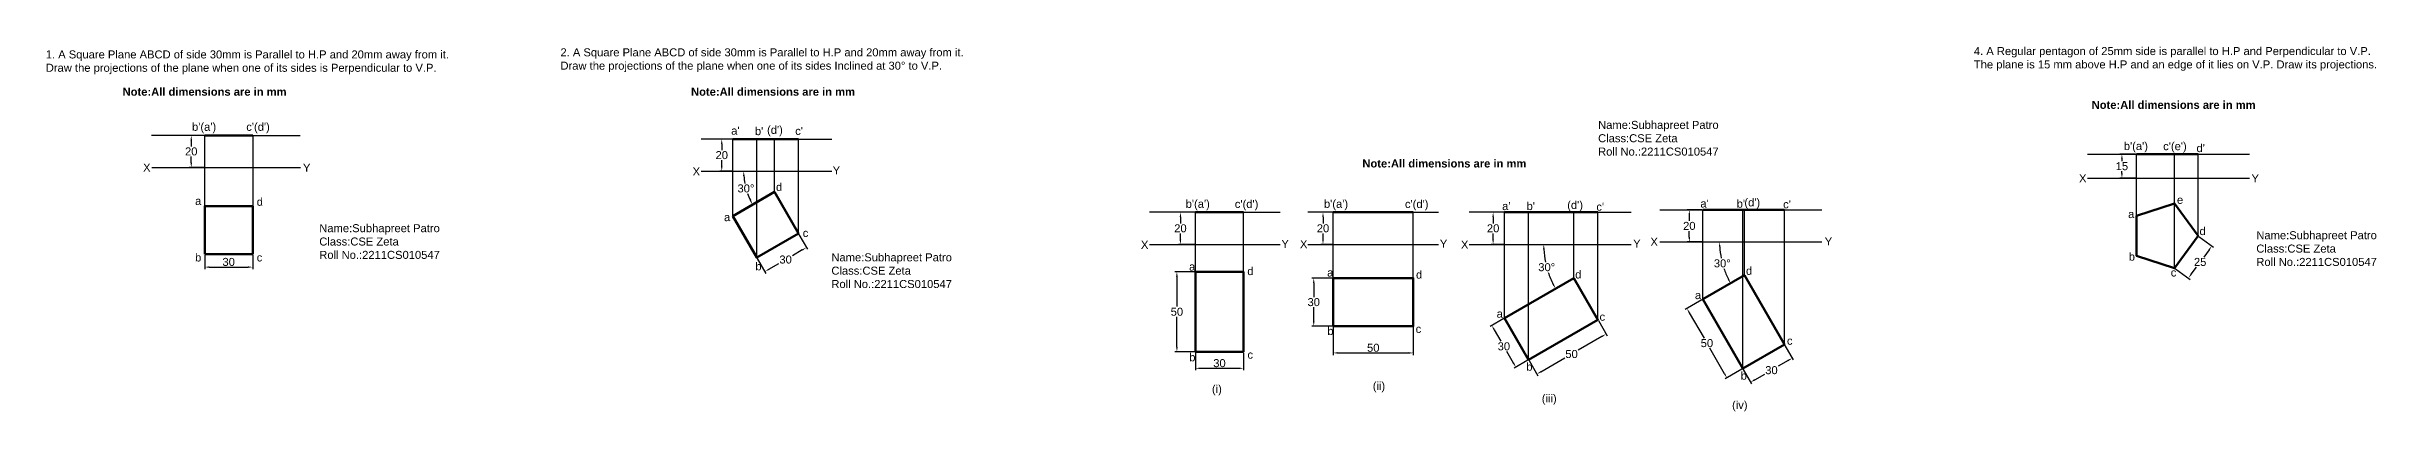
# Model space of a CAD drawing. Header units: millimetres. Extents: x 20 to 5851, y 4 to 239.
# Drawn here: x 20 to 1476, y 11 to 239 of the extents above; entities that cross this region are included whole.
import ezdxf

# ---------------------------------------------------------------- set-up
doc = ezdxf.new("R2010")
doc.units = ezdxf.units.MM
doc.header["$PDMODE"] = 35
doc.header["$PDSIZE"] = 5
doc.styles.get("Standard").update_dxf_attribs({"font": 'arial.ttf'})
doc.dimstyles.new('ISO-25', dxfattribs={"dimtxt": 5, "dimasz": 3, "dimexe": 1.25, "dimexo": 0.625, "dimtad": 1, "dimtih": 1, "dimtoh": 1, "dimdec": 0, "dimtxsty": 'Standard', "dimcen": 2.5, "dimadec": 0, "dimazin": 0, "dimtfac": 1, "dimtdec": 0, "dimtmove": 0, "dimatfit": 3, "dimfxl": 1, "dimarcsym": 0})

# ---------------------------------------------------------------- blocks, each defined once
blk = doc.blocks.new('*D1')
at = {"color": 0, "lineweight": -2, "transparency": 16777216}
for p, q in [((117.9, 183.2), (108.9, 183.2)), ((110.1, 180.2), (110.1, 176.4)), ((117.9, 163.2), (108.9, 163.2)), ((110.1, 166.2), (110.1, 170))]:
    blk.add_line(p, q, dxfattribs=at)
at = {"color": 0, "transparency": 16777216}
for points in [[(109.6, 180.2), (110.6, 180.2), (110.1, 183.2)], [(109.6, 166.2), (110.6, 166.2), (110.1, 163.2)]]:
    blk.add_solid(points, dxfattribs=at)
at = {"layer": 'Defpoints', "color": 0, "transparency": 16777216}
for p in [(118.5, 183.2), (110.1, 163.2), (118.5, 163.2)]:
    blk.add_point(p, dxfattribs=at)
at = {"color": 0, "transparency": 16777216, "insert": (110.1, 173.2), "char_height": 5, "attachment_point": 5}
blk.add_mtext('20', dxfattribs=at)
blk = doc.blocks.new('*D2')
at = {"color": 0, "lineweight": -2, "transparency": 16777216}
for p, q in [((118.5, 108.4), (118.5, 99.8)), ((148.5, 108.4), (148.5, 99.8)), ((121.5, 101), (145.5, 101))]:
    blk.add_line(p, q, dxfattribs=at)
at = {"color": 0, "transparency": 16777216}
for points in [[(121.5, 101.5), (121.5, 100.5), (118.5, 101)], [(145.5, 101.5), (145.5, 100.5), (148.5, 101)]]:
    blk.add_solid(points, dxfattribs=at)
at = {"layer": 'Defpoints', "color": 0, "transparency": 16777216}
for p in [(118.5, 109.1), (148.5, 109.1), (148.5, 101)]:
    blk.add_point(p, dxfattribs=at)
at = {"color": 0, "transparency": 16777216, "insert": (133.5, 104.2), "char_height": 5, "attachment_point": 5}
blk.add_mtext('30', dxfattribs=at)
blk = doc.blocks.new('*D3')
at = {"color": 0, "lineweight": -2, "transparency": 16777216}
for p, q in [((447.9, 180.9), (440.4, 180.9)), ((441.6, 177.9), (441.6, 174.1)), ((447.9, 160.9), (440.4, 160.9)), ((441.6, 163.9), (441.6, 167.7))]:
    blk.add_line(p, q, dxfattribs=at)
at = {"color": 0, "transparency": 16777216}
for points in [[(441.1, 177.9), (442.1, 177.9), (441.6, 180.9)], [(441.1, 163.9), (442.1, 163.9), (441.6, 160.9)]]:
    blk.add_solid(points, dxfattribs=at)
at = {"layer": 'Defpoints', "color": 0, "transparency": 16777216}
for p in [(448.5, 180.9), (441.6, 160.9), (448.5, 160.9)]:
    blk.add_point(p, dxfattribs=at)
at = {"color": 0, "transparency": 16777216, "insert": (441.6, 170.9), "char_height": 5, "attachment_point": 5}
blk.add_mtext('20', dxfattribs=at)
blk = doc.blocks.new('*D4')
at = {"color": 0, "lineweight": -2, "transparency": 16777216}
for p, q in [((489.8, 121.4), (495.1, 112.1)), ((463.8, 106.4), (469.1, 97.1)), ((471.1, 99.7), (477.3, 103.3)), ((491.9, 111.7), (485.7, 108.1))]:
    blk.add_line(p, q, dxfattribs=at)
at = {"color": 0, "transparency": 16777216}
for points in [[(491.7, 112.1), (492.2, 111.3), (494.5, 113.2)], [(470.9, 100.1), (471.4, 99.3), (468.5, 98.2)]]:
    blk.add_solid(points, dxfattribs=at)
at = {"layer": 'Defpoints', "color": 0, "transparency": 16777216}
for p in [(489.5, 121.9), (463.5, 106.9), (494.5, 113.2)]:
    blk.add_point(p, dxfattribs=at)
at = {"color": 0, "transparency": 16777216, "insert": (481.5, 105.7), "char_height": 5, "attachment_point": 5}
blk.add_mtext('30', dxfattribs=at)
blk = doc.blocks.new('*D5')
at = {"color": 0, "lineweight": -2, "transparency": 16777216}
for start, end in [(184.1197, 190.5229), (199.5731, 205.8803)]:
    blk.add_arc((497, 160.9), 41.7, start, end, dxfattribs=at)
at = {"color": 0, "transparency": 16777216}
for points in [[(454.9, 157.9), (455.9, 157.9), (455.3, 160.9)], [(459.9, 142.9), (459, 142.5), (460.9, 140)]]:
    blk.add_solid(points, dxfattribs=at)
at = {"layer": 'Defpoints', "color": 0, "transparency": 16777216}
for p in [(428.7, 160.9), (510.3, 160.9), (455.9, 153.7), (474.5, 147.9), (448.5, 132.9)]:
    blk.add_point(p, dxfattribs=at)
at = {"color": 0, "transparency": 16777216, "insert": (456.7, 150.1), "char_height": 5, "attachment_point": 5}
blk.add_mtext('30°', dxfattribs=at)
blk = doc.blocks.new('*D6')
at = {"color": 0, "lineweight": -2, "transparency": 16777216}
for p, q in [((737, 135.2), (726.9, 135.2)), ((728.2, 132.2), (728.2, 128.3)), ((728.2, 118.2), (728.2, 122)), ((737, 115.2), (726.9, 115.2))]:
    blk.add_line(p, q, dxfattribs=at)
at = {"color": 0, "transparency": 16777216}
for points in [[(727.7, 132.2), (728.7, 132.2), (728.2, 135.2)], [(727.7, 118.2), (728.7, 118.2), (728.2, 115.2)]]:
    blk.add_solid(points, dxfattribs=at)
at = {"layer": 'Defpoints', "color": 0, "transparency": 16777216}
for p in [(737.6, 135.2), (728.2, 115.2), (737.6, 115.2)]:
    blk.add_point(p, dxfattribs=at)
at = {"color": 0, "transparency": 16777216, "insert": (728.2, 125.2), "char_height": 5, "attachment_point": 5}
blk.add_mtext('20', dxfattribs=at)
blk = doc.blocks.new('*D7')
at = {"color": 0, "lineweight": -2, "transparency": 16777216}
for p, q in [((737.6, 47.5), (737.6, 36.6)), ((767.6, 47.5), (767.6, 36.6)), ((740.6, 37.8), (764.6, 37.8))]:
    blk.add_line(p, q, dxfattribs=at)
at = {"color": 0, "transparency": 16777216}
for points in [[(740.6, 38.3), (740.6, 37.3), (737.6, 37.8)], [(764.6, 38.3), (764.6, 37.3), (767.6, 37.8)]]:
    blk.add_solid(points, dxfattribs=at)
at = {"layer": 'Defpoints', "color": 0, "transparency": 16777216}
for p in [(737.6, 48.1), (767.6, 48.1), (767.6, 37.8)]:
    blk.add_point(p, dxfattribs=at)
at = {"color": 0, "transparency": 16777216, "insert": (752.6, 41), "char_height": 5, "attachment_point": 5}
blk.add_mtext('30', dxfattribs=at)
blk = doc.blocks.new('*D8')
at = {"color": 0, "lineweight": -2, "transparency": 16777216}
for p, q in [((737, 98.1), (724.8, 98.1)), ((726, 95.1), (726, 76.3)), ((726, 51.1), (726, 69.9)), ((737, 48.1), (724.8, 48.1))]:
    blk.add_line(p, q, dxfattribs=at)
at = {"color": 0, "transparency": 16777216}
for points in [[(725.5, 95.1), (726.5, 95.1), (726, 98.1)], [(725.5, 51.1), (726.5, 51.1), (726, 48.1)]]:
    blk.add_solid(points, dxfattribs=at)
at = {"layer": 'Defpoints', "color": 0, "transparency": 16777216}
for p in [(737.6, 98.1), (726, 48.1), (737.6, 48.1)]:
    blk.add_point(p, dxfattribs=at)
at = {"color": 0, "transparency": 16777216, "insert": (726, 73.1), "char_height": 5, "attachment_point": 5}
blk.add_mtext('50', dxfattribs=at)
blk = doc.blocks.new('*D9')
at = {"color": 0, "lineweight": -2, "transparency": 16777216}
for p, q in [((823.1, 135.2), (816, 135.2)), ((817.3, 132.2), (817.3, 128.3)), ((817.3, 118.2), (817.3, 122)), ((823.1, 115.2), (816, 115.2))]:
    blk.add_line(p, q, dxfattribs=at)
at = {"color": 0, "transparency": 16777216}
for points in [[(816.8, 132.2), (817.8, 132.2), (817.3, 135.2)], [(816.8, 118.2), (817.8, 118.2), (817.3, 115.2)]]:
    blk.add_solid(points, dxfattribs=at)
at = {"layer": 'Defpoints', "color": 0, "transparency": 16777216}
for p in [(823.7, 135.2), (817.3, 115.2), (823.7, 115.2)]:
    blk.add_point(p, dxfattribs=at)
at = {"color": 0, "transparency": 16777216, "insert": (817.3, 125.2), "char_height": 5, "attachment_point": 5}
blk.add_mtext('20', dxfattribs=at)
blk = doc.blocks.new('*D10')
at = {"color": 0, "lineweight": -2, "transparency": 16777216}
for p, q in [((823.7, 63.5), (823.7, 46.1)), ((873.7, 63.5), (873.7, 46.1)), ((826.7, 47.4), (870.7, 47.4))]:
    blk.add_line(p, q, dxfattribs=at)
at = {"color": 0, "transparency": 16777216}
for points in [[(826.7, 47.9), (826.7, 46.9), (823.7, 47.4)], [(870.7, 47.9), (870.7, 46.9), (873.7, 47.4)]]:
    blk.add_solid(points, dxfattribs=at)
at = {"layer": 'Defpoints', "color": 0, "transparency": 16777216}
for p in [(823.7, 64.1), (873.7, 64.1), (873.7, 47.4)]:
    blk.add_point(p, dxfattribs=at)
at = {"color": 0, "transparency": 16777216, "insert": (848.7, 50.6), "char_height": 5, "attachment_point": 5}
blk.add_mtext('50', dxfattribs=at)
blk = doc.blocks.new('*D11')
at = {"color": 0, "lineweight": -2, "transparency": 16777216}
for p, q in [((823.1, 94.1), (810.3, 94.1)), ((811.5, 91.1), (811.5, 82.3)), ((811.5, 67.1), (811.5, 76)), ((823.1, 64.1), (810.3, 64.1))]:
    blk.add_line(p, q, dxfattribs=at)
at = {"color": 0, "transparency": 16777216}
for points in [[(811, 91.1), (812, 91.1), (811.5, 94.1)], [(811, 67.1), (812, 67.1), (811.5, 64.1)]]:
    blk.add_solid(points, dxfattribs=at)
at = {"layer": 'Defpoints', "color": 0, "transparency": 16777216}
for p in [(823.7, 94.1), (811.5, 64.1), (823.7, 64.1)]:
    blk.add_point(p, dxfattribs=at)
at = {"color": 0, "transparency": 16777216, "insert": (811.5, 79.1), "char_height": 5, "attachment_point": 5}
blk.add_mtext('30', dxfattribs=at)
blk = doc.blocks.new('*D12')
at = {"color": 0, "lineweight": -2, "transparency": 16777216}
for p, q in [((989.4, 67.6), (994.9, 58.1)), ((953.5, 35.7), (968.4, 44.3)), ((991.6, 57.7), (976.8, 49.1)), ((946.1, 42.6), (951.6, 33.1))]:
    blk.add_line(p, q, dxfattribs=at)
at = {"color": 0, "transparency": 16777216}
for points in [[(991.4, 58.1), (991.9, 57.3), (994.2, 59.2)], [(953.3, 36.1), (953.8, 35.3), (950.9, 34.2)]]:
    blk.add_solid(points, dxfattribs=at)
at = {"layer": 'Defpoints', "color": 0, "transparency": 16777216}
for p in [(989.1, 68.1), (994.2, 59.2), (945.8, 43.1)]:
    blk.add_point(p, dxfattribs=at)
at = {"color": 0, "transparency": 16777216, "insert": (972.6, 46.7), "char_height": 5, "attachment_point": 5}
blk.add_mtext('50', dxfattribs=at)
blk = doc.blocks.new('*D13')
at = {"color": 0, "lineweight": -2, "transparency": 16777216}
for p, q in [((930.2, 68.8), (921.7, 63.9)), ((924.3, 61.9), (928.4, 54.7)), ((936.3, 41.1), (932.1, 48.3)), ((945.2, 42.8), (936.7, 37.9))]:
    blk.add_line(p, q, dxfattribs=at)
at = {"color": 0, "transparency": 16777216}
for points in [[(924.7, 62.2), (923.8, 61.7), (922.8, 64.5)], [(936.7, 41.4), (935.8, 40.9), (937.8, 38.5)]]:
    blk.add_solid(points, dxfattribs=at)
at = {"layer": 'Defpoints', "color": 0, "transparency": 16777216}
for p in [(922.8, 64.5), (930.8, 69.1), (945.8, 43.1)]:
    blk.add_point(p, dxfattribs=at)
at = {"color": 0, "transparency": 16777216, "insert": (930.3, 51.5), "char_height": 5, "attachment_point": 5}
blk.add_mtext('30', dxfattribs=at)
blk = doc.blocks.new('*D14')
at = {"color": 0, "lineweight": -2, "transparency": 16777216}
for p, q in [((930.1, 135.2), (922.3, 135.2)), ((923.6, 132.2), (923.6, 128.3)), ((923.6, 118.2), (923.6, 122)), ((930.1, 115.2), (922.3, 115.2))]:
    blk.add_line(p, q, dxfattribs=at)
at = {"color": 0, "transparency": 16777216}
for points in [[(923.1, 132.2), (924.1, 132.2), (923.6, 135.2)], [(923.1, 118.2), (924.1, 118.2), (923.6, 115.2)]]:
    blk.add_solid(points, dxfattribs=at)
at = {"layer": 'Defpoints', "color": 0, "transparency": 16777216}
for p in [(930.8, 135.2), (923.6, 115.2), (930.8, 115.2)]:
    blk.add_point(p, dxfattribs=at)
at = {"color": 0, "transparency": 16777216, "insert": (923.6, 125.2), "char_height": 5, "attachment_point": 5}
blk.add_mtext('20', dxfattribs=at)
blk = doc.blocks.new('*D15')
at = {"color": 0, "lineweight": -2, "transparency": 16777216}
for start, end in [(183.1113, 191.6114), (198.4432, 206.8887)]:
    blk.add_arc((1010.5, 115.2), 55.3, start, end, dxfattribs=at)
at = {"color": 0, "transparency": 16777216}
for points in [[(954.8, 112.1), (955.8, 112.2), (955.2, 115.2)], [(961.6, 90.4), (960.8, 89.9), (962.6, 87.5)]]:
    blk.add_solid(points, dxfattribs=at)
at = {"layer": 'Defpoints', "color": 0, "transparency": 16777216}
for p in [(908.6, 115.2), (956.1, 105.6), (1009.8, 115.2), (974.1, 94.1), (930.8, 69.1)]:
    blk.add_point(p, dxfattribs=at)
at = {"color": 0, "transparency": 16777216, "insert": (957.1, 100.9), "char_height": 5, "attachment_point": 5}
blk.add_mtext('30°', dxfattribs=at)
blk = doc.blocks.new('*D16')
at = {"color": 0, "lineweight": -2, "transparency": 16777216}
for start, end in [(183.3311, 191.3738), (198.6889, 206.6689)]:
    blk.add_arc((1116.7, 116.7), 51.6, start, end, dxfattribs=at)
at = {"color": 0, "transparency": 16777216}
for points in [[(1064.7, 113.7), (1065.7, 113.7), (1065.1, 116.7)], [(1071, 93.8), (1070.1, 93.3), (1072, 90.9)]]:
    blk.add_solid(points, dxfattribs=at)
at = {"layer": 'Defpoints', "color": 0, "transparency": 16777216}
for p in [(1027.8, 116.7), (1129.1, 116.7), (1065.9, 107.7), (1080.6, 95.9), (1054.6, 80.9)]:
    blk.add_point(p, dxfattribs=at)
at = {"color": 0, "transparency": 16777216, "insert": (1066.8, 103.3), "char_height": 5, "attachment_point": 5}
blk.add_mtext('30°', dxfattribs=at)
blk = doc.blocks.new('*D17')
at = {"color": 0, "lineweight": -2, "transparency": 16777216}
for p, q in [((1054.1, 80.6), (1043.6, 74.5)), ((1046.2, 72.5), (1055.4, 56.7)), ((1068.2, 34.4), (1059, 50.3)), ((1079.1, 37.3), (1068.6, 31.2))]:
    blk.add_line(p, q, dxfattribs=at)
at = {"color": 0, "transparency": 16777216}
for points in [[(1046.6, 72.8), (1045.8, 72.3), (1044.7, 75.1)], [(1068.6, 34.7), (1067.8, 34.2), (1069.7, 31.8)]]:
    blk.add_solid(points, dxfattribs=at)
at = {"layer": 'Defpoints', "color": 0, "transparency": 16777216}
for p in [(1054.6, 80.9), (1069.7, 31.8), (1079.6, 37.6)]:
    blk.add_point(p, dxfattribs=at)
at = {"color": 0, "transparency": 16777216, "insert": (1057.2, 53.5), "char_height": 5, "attachment_point": 5}
blk.add_mtext('50', dxfattribs=at)
blk = doc.blocks.new('*D18')
at = {"color": 0, "lineweight": -2, "transparency": 16777216}
for p, q in [((1105.9, 52), (1111.1, 43.1)), ((1079.9, 37), (1085.1, 28.1)), ((1087.1, 30.6), (1093.3, 34.2)), ((1107.9, 42.6), (1101.7, 39.1))]:
    blk.add_line(p, q, dxfattribs=at)
at = {"color": 0, "transparency": 16777216}
for points in [[(1107.6, 43.1), (1108.1, 42.2), (1110.5, 44.1)], [(1086.8, 31.1), (1087.3, 30.2), (1084.5, 29.1)]]:
    blk.add_solid(points, dxfattribs=at)
at = {"layer": 'Defpoints', "color": 0, "transparency": 16777216}
for p in [(1105.6, 52.6), (1110.5, 44.1), (1079.6, 37.6)]:
    blk.add_point(p, dxfattribs=at)
at = {"color": 0, "transparency": 16777216, "insert": (1097.5, 36.6), "char_height": 5, "attachment_point": 5}
blk.add_mtext('30', dxfattribs=at)
blk = doc.blocks.new('*D19')
at = {"color": 0, "lineweight": -2, "transparency": 16777216}
for p, q in [((1054, 136.7), (1044.9, 136.7)), ((1046.2, 133.7), (1046.2, 129.9)), ((1054, 116.7), (1044.9, 116.7)), ((1046.2, 119.7), (1046.2, 123.5))]:
    blk.add_line(p, q, dxfattribs=at)
at = {"color": 0, "transparency": 16777216}
for points in [[(1045.7, 133.7), (1046.7, 133.7), (1046.2, 136.7)], [(1045.7, 119.7), (1046.7, 119.7), (1046.2, 116.7)]]:
    blk.add_solid(points, dxfattribs=at)
at = {"layer": 'Defpoints', "color": 0, "transparency": 16777216}
for p in [(1054.6, 136.7), (1046.2, 116.7), (1054.6, 116.7)]:
    blk.add_point(p, dxfattribs=at)
at = {"color": 0, "transparency": 16777216, "insert": (1046.2, 126.7), "char_height": 5, "attachment_point": 5}
blk.add_mtext('20', dxfattribs=at)
blk = doc.blocks.new('*D20')
at = {"color": 0, "lineweight": -2, "transparency": 16777216}
for p, q in [((1325, 171.5), (1315.3, 171.5)), ((1316.5, 168.5), (1316.5, 167.2)), ((1316.5, 159.5), (1316.5, 160.8)), ((1325, 156.5), (1315.3, 156.5))]:
    blk.add_line(p, q, dxfattribs=at)
at = {"color": 0, "transparency": 16777216}
for points in [[(1316, 168.5), (1317, 168.5), (1316.5, 171.5)], [(1316, 159.5), (1317, 159.5), (1316.5, 156.5)]]:
    blk.add_solid(points, dxfattribs=at)
at = {"layer": 'Defpoints', "color": 0, "transparency": 16777216}
for p in [(1316.5, 171.5), (1325.6, 171.5), (1325.6, 156.5)]:
    blk.add_point(p, dxfattribs=at)
at = {"color": 0, "transparency": 16777216, "insert": (1316.5, 164), "char_height": 5, "attachment_point": 5}
blk.add_mtext('15', dxfattribs=at)
blk = doc.blocks.new('*D21')
at = {"color": 0, "lineweight": -2, "transparency": 16777216}
for p, q in [((1364.6, 120.2), (1373.8, 113.5)), ((1371, 111.8), (1367.7, 107.3)), ((1349.9, 100), (1359.1, 93.3)), ((1359.8, 96.5), (1363.1, 101))]:
    blk.add_line(p, q, dxfattribs=at)
at = {"color": 0, "transparency": 16777216}
for points in [[(1370.6, 112.1), (1371.4, 111.5), (1372.7, 114.3)], [(1359.4, 96.8), (1360.2, 96.2), (1358, 94)]]:
    blk.add_solid(points, dxfattribs=at)
at = {"layer": 'Defpoints', "color": 0, "transparency": 16777216}
for p in [(1364.1, 120.6), (1372.7, 114.3), (1349.4, 100.3)]:
    blk.add_point(p, dxfattribs=at)
at = {"color": 0, "transparency": 16777216, "insert": (1365.4, 104.2), "char_height": 5, "attachment_point": 5}
blk.add_mtext('25', dxfattribs=at)

msp = doc.modelspace()

# ---------------------------------------------------------------- linework, layer by layer
for p, q in [((118.5, 183.2), (85.3, 183.2)), ((118.5, 163.2), (118.5, 183.2)), ((148.5, 183.2), (148.5, 139.1)), ((148.5, 183.2), (178.1, 183.2)), ((448.5, 180.9), (428.7, 180.9)), ((448.5, 160.9), (448.5, 180.9)), ((463.5, 160.9), (463.5, 180.9)), ((474.5, 160.9), (474.5, 180.9)), ((489.5, 160.9), (489.5, 180.9)), ((489.5, 180.9), (510.3, 180.9)), ((85.4, 163.2), (178.4, 163.2)), ((118.5, 139.1), (118.5, 163.2)), ((428.7, 160.9), (510.3, 160.9)), ((448.5, 132.9), (448.5, 160.9)), ((463.5, 106.9), (463.5, 160.9)), ((474.5, 147.9), (474.5, 160.9)), ((489.5, 121.9), (489.5, 160.9)), ((1295.1, 171.5), (1396.3, 171.5)), ((1325.6, 156.5), (1325.6, 171.5)), ((1349.4, 156.5), (1349.4, 171.5)), ((1364.1, 156.5), (1364.1, 171.5)), ((1295.1, 156.5), (1396.3, 156.5)), ((1325.6, 133.1), (1325.6, 156.5)), ((1349.4, 140.8), (1349.4, 156.5)), ((1364.1, 120.6), (1364.1, 156.5)), ((737.6, 135.2), (708.9, 135.2)), ((737.6, 115.2), (737.6, 135.2)), ((767.6, 115.2), (767.6, 135.2)), ((767.6, 135.2), (790.6, 135.2)), ((836.6, 135.2), (807.9, 135.2)), ((823.7, 115.2), (823.7, 135.2)), ((866.6, 135.2), (836.6, 135.2)), ((866.6, 135.2), (889.5, 135.2)), ((873.7, 115.2), (873.7, 135.2)), ((930.8, 135.2), (908.6, 135.2)), ((930.8, 115.2), (930.8, 135.2)), ((945.8, 115.2), (945.8, 135.2)), ((974.1, 115.2), (974.1, 135.2)), ((989.1, 115.2), (989.1, 135.2)), ((989.1, 135.2), (1009.8, 135.2)), ((1027.8, 136.7), (1129.1, 136.7)), ((1054.6, 116.7), (1054.6, 136.7)), ((1079.6, 37.6), (1079.6, 136.7)), ((1080.6, 95.9), (1080.6, 136.7)), ((1105.6, 52.6), (1105.6, 136.7)), ((1349.4, 100.3), (1349.4, 140.8)), ((1027.8, 116.7), (1129.1, 116.7)), ((1054.6, 80.9), (1054.6, 116.7)), ((708.9, 115.2), (790.6, 115.2)), ((737.6, 98.1), (737.6, 115.2)), ((767.6, 98.1), (767.6, 115.2)), ((807.9, 115.2), (889.5, 115.2)), ((823.7, 94.1), (823.7, 115.2)), ((873.7, 94.1), (873.7, 115.2)), ((908.6, 115.2), (1009.8, 115.2)), ((930.8, 69.1), (930.8, 115.2)), ((945.8, 43.1), (945.8, 115.2)), ((974.1, 94.1), (974.1, 115.2)), ((989.1, 68.1), (989.1, 115.2))]:
    msp.add_line(p, q)
at = {"lineweight": 53}
for p, q in [((118.5, 183.2), (148.5, 183.2)), ((489.5, 180.9), (448.5, 180.9)), ((1325.6, 171.5), (1364.1, 171.5)), ((767.6, 135.2), (737.6, 135.2)), ((823.7, 135.2), (873.7, 135.2)), ((930.8, 135.2), (989.1, 135.2)), ((1054.6, 136.7), (1105.6, 136.7))]:
    msp.add_line(p, q, dxfattribs=at)
for points in [[(448.5, 132.9), (463.5, 106.9), (489.5, 121.9), (474.5, 147.9)], [(118.5, 109.1), (148.5, 109.1), (148.5, 139.1), (118.5, 139.1)], [(1325.6, 133.1), (1325.6, 108.1), (1349.4, 100.3), (1364.1, 120.6), (1349.4, 140.8)], [(737.6, 98.1), (737.6, 48.1), (767.6, 48.1), (767.6, 98.1)], [(823.7, 94.1), (873.7, 94.1), (873.7, 64.1), (823.7, 64.1)], [(930.8, 69.1), (974.1, 94.1), (989.1, 68.1), (945.8, 43.1)], [(1054.6, 80.9), (1079.6, 37.6), (1105.6, 52.6), (1080.6, 95.9)]]:
    msp.add_lwpolyline(points, close=True, dxfattribs=at)

# ---------------------------------------------------------------- texts
at = {"char_height": 5, "attachment_point": 1}
for s, width, insert in [('1. A Square Plane ABCD of side 30mm is Parallel to H.P and 20mm away from it. \\PDraw the projections of the plane when one of its sides is Perpendicular to V.P.', 251.694, (19.2, 236.3)), ('\\A1;2. A Square Plane ABCD of side 30mm is Parallel to H.P and 20mm away from it. \\PDraw the projections of the plane when one of its sides Inclined at 30%%D to V.P.', 344.838, (340.8, 237.6)), ('4. A Regular pentagon of 25mm side is parallel to H.P and Perpendicular to V.P. \\PThe plane is 15 mm above H.P and an edge of it lies on V.P. Draw its projections.', 291.524, (1224, 238.4)), ('{\\fArial|b1|i0|c0|p34;Note:All dimensions are in mm}', 127.53, (67.2, 213)), ('{\\fArial|b1|i0|c0|p34;Note:All dimensions are in mm}', 127.53, (422.4, 213)), ('{\\fArial|b1|i0|c0|p34;Note:All dimensions are in mm}', 127.53, (1297.6, 204.8)), ("\\pxt0;b'(a')", 41.024, (110.6, 191.1)), ("\\pxt0;c'(d')", 41.024, (144.5, 191.1)), ("(d')", 11.152, (469.9, 189.2)), ('Name:Subhapreet Patro\\PClass:CSE Zeta\\PRoll No.:2211CS010547', 93.373, (989.2, 192.3)), ("a'", 5.088, (447.5, 188.7)), ("b'", 5.363, (462.3, 188.4)), ("c'", 10.196, (487.5, 188.5)), ("b'(a')", 21.399, (1317.7, 179.1)), ("c'(e')", 14.723, (1342.3, 179)), ("\\pxt0;d'", 41.024, (1363.1, 177.8)), ('X', 4.583, (80, 165.6)), ('Y', 9.776, (179.9, 165.5)), ('X', 4.583, (423.4, 163.2)), ('Y', 9.776, (510.9, 163.9)), ('{\\fArial|b1|i0|c0|p34;Note:All dimensions are in mm}', 127.53, (841.9, 168.2)), ('\\pxt0;d', 41.024, (475.5, 153.5)), ('X', 4.583, (1289.7, 158.9)), ('Y', 9.776, (1397.5, 158.9)), ('\\pxt0;a', 41.024, (112.5, 144.8)), ('\\pxt0;d', 41.024, (151, 144.3)), ('\\pxt0;a', 41.024, (443, 134.7)), ("b'(a')", 26.381, (731.5, 143)), ("c'(d')", 26.97, (762.2, 142.9)), ("b'(a')", 26.381, (817.9, 143)), ("c'(d')", 26.97, (868.5, 142.9)), ("a'", 5.088, (929.2, 141.6)), ("b'", 5.363, (944.5, 141.6)), ("(d')", 11.152, (969.9, 142.3)), ("c'", 10.196, (988.1, 141.2)), ("a'", 5.088, (1053.1, 143.2)), ("b'", 5.363, (1075.8, 143.1)), ("(d')", 11.152, (1080.6, 143.9)), ("c'", 10.196, (1104.8, 142.7)), ('\\pxt0;a', 41.024, (1320.4, 136.6)), ('\\pxt0;e', 41.024, (1350.9, 145.5)), ('Name:Subhapreet Patro\\PClass:CSE Zeta\\PRoll No.:2211CS010547', 93.373, (190.1, 127.8)), ('\\pxt0;c', 41.024, (492.2, 124.8)), ('X', 4.583, (703.5, 117.4)), ('Y', 9.776, (791.3, 118)), ('X', 4.583, (802.9, 117.8)), ('Y', 9.776, (890.3, 118.1)), ('X', 4.583, (903.5, 117.5)), ('Y', 9.776, (1011.1, 118.2)), ('X', 4.583, (1021.9, 119.3)), ('Y', 9.776, (1130.8, 119.5)), ('\\pxt0;d', 41.024, (1365, 126)), ('Name:Subhapreet Patro\\PClass:CSE Zeta\\PRoll No.:2211CS010547', 93.373, (1400.5, 123.4)), ('\\pxt0;b', 41.024, (112.5, 109.5)), ('\\pxt0;c', 41.024, (151, 109.5)), ('\\pxt0;b', 41.024, (462.6, 104)), ('Name:Subhapreet Patro\\PClass:CSE Zeta\\PRoll No.:2211CS010547', 93.373, (510.1, 109.6)), ('\\pxt0;a', 41.024, (733.6, 103.8)), ('\\pxt0;b', 41.024, (1320.8, 110)), ('\\pxt0;d', 41.024, (770, 101)), ('\\pxt0;a', 41.024, (819.9, 100.1)), ('\\pxt0;d', 41.024, (875.4, 98.8)), ('\\pxt0;d', 41.024, (974.9, 98.9)), ('\\pxt0;d', 41.024, (1081.6, 101.2)), ('\\pxt0;c', 41.024, (1347, 100.1)), ('\\pxt0;a', 41.024, (925.8, 74.4)), ('\\pxt0;a', 41.024, (1049.7, 86)), ('\\pxt0;b', 41.024, (820, 63.6)), ('\\pxt0;c', 41.024, (875.2, 64.9)), ('\\pxt0;c', 41.024, (990.1, 72.5)), ('\\pxt0;b', 41.024, (733.7, 47.2)), ('\\pxt0;c', 41.024, (770.1, 48.8)), ('\\pxt0;c', 41.024, (1107.2, 57.5)), ('(ii)', 25.76, (848.4, 29.3)), ('\\pxt0;b', 41.024, (944.3, 41.3)), ('\\pxt0;b', 41.024, (1078.3, 35.7)), ('(i)', 21.15, (747.9, 27.4)), ('(iii)', 29.22, (954, 21.5)), ('(iv)', 25.497, (1072.9, 17.4))]:
    msp.add_mtext_dynamic_manual_height_columns(s, width=width, gutter_width=25, heights=[0], dxfattribs=dict(at, insert=insert))

# ---------------------------------------------------------------- dimensions: what is measured, and where the dimension line sits
for p1, p2, distance, picture, middle in [((118.5, 183.2), (118.5, 163.2), -8.4, '*D1', (110.1, 173.2)), ((448.5, 180.9), (448.5, 160.9), -6.9, '*D3', (441.6, 170.9)), ((1325.6, 156.5), (1325.6, 171.5), 9.1, '*D20', (1316.5, 164)), ((737.6, 135.2), (737.6, 115.2), -9.4, '*D6', (728.2, 125.2)), ((823.7, 135.2), (823.7, 115.2), -6.4, '*D9', (817.3, 125.2)), ((930.8, 135.2), (930.8, 115.2), -7.2, '*D14', (923.6, 125.2)), ((1054.6, 136.7), (1054.6, 116.7), -8.5, '*D19', (1046.2, 126.7)), ((463.5, 106.9), (489.5, 121.9), -10, '*D4', (481.5, 105.7)), ((1349.4, 100.3), (1364.1, 120.6), -10.7, '*D21', (1365.4, 104.2)), ((118.5, 109.1), (148.5, 109.1), -8.1, '*D2', (133.5, 104.2)), ((737.6, 98.1), (737.6, 48.1), -11.6, '*D8', (726, 73.1)), ((823.7, 94.1), (823.7, 64.1), -12.2, '*D11', (811.5, 79.1)), ((1054.6, 80.9), (1079.6, 37.6), -11.5, '*D17', (1057.2, 53.5)), ((823.7, 64.1), (873.7, 64.1), -16.7, '*D10', (848.7, 50.6)), ((945.8, 43.1), (930.8, 69.1), 9.2, '*D13', (930.3, 51.5)), ((945.8, 43.1), (989.1, 68.1), -10.3, '*D12', (972.6, 46.7)), ((737.6, 48.1), (767.6, 48.1), -10.2, '*D7', (752.6, 41)), ((1079.6, 37.6), (1105.6, 52.6), -9.7, '*D18', (1097.5, 36.6))]:
    dim = msp.add_aligned_dim(p1=p1, p2=p2, distance=distance, dimstyle='ISO-25')
    dim.commit()
    dim.dimension.update_dxf_attribs({"geometry": picture, "text_midpoint": middle})
for base, line1, line2, picture, middle in [((455.9, 153.7), ((474.5, 147.9), (448.5, 132.9)), ((428.7, 160.9), (510.3, 160.9)), '*D5', (456.7, 150.1)), ((1065.9, 107.7), ((1027.8, 116.7), (1129.1, 116.7)), ((1080.6, 95.9), (1054.6, 80.9)), '*D16', (1066.8, 103.3)), ((956.1, 105.6), ((930.8, 69.1), (974.1, 94.1)), ((908.6, 115.2), (1009.8, 115.2)), '*D15', (957.1, 100.9))]:
    dim = msp.add_angular_dim_2l(base=base, line1=line1, line2=line2, dimstyle='ISO-25')
    dim.commit()
    dim.dimension.update_dxf_attribs({"geometry": picture, "text_midpoint": middle})

doc.saveas('drawing.dxf')
